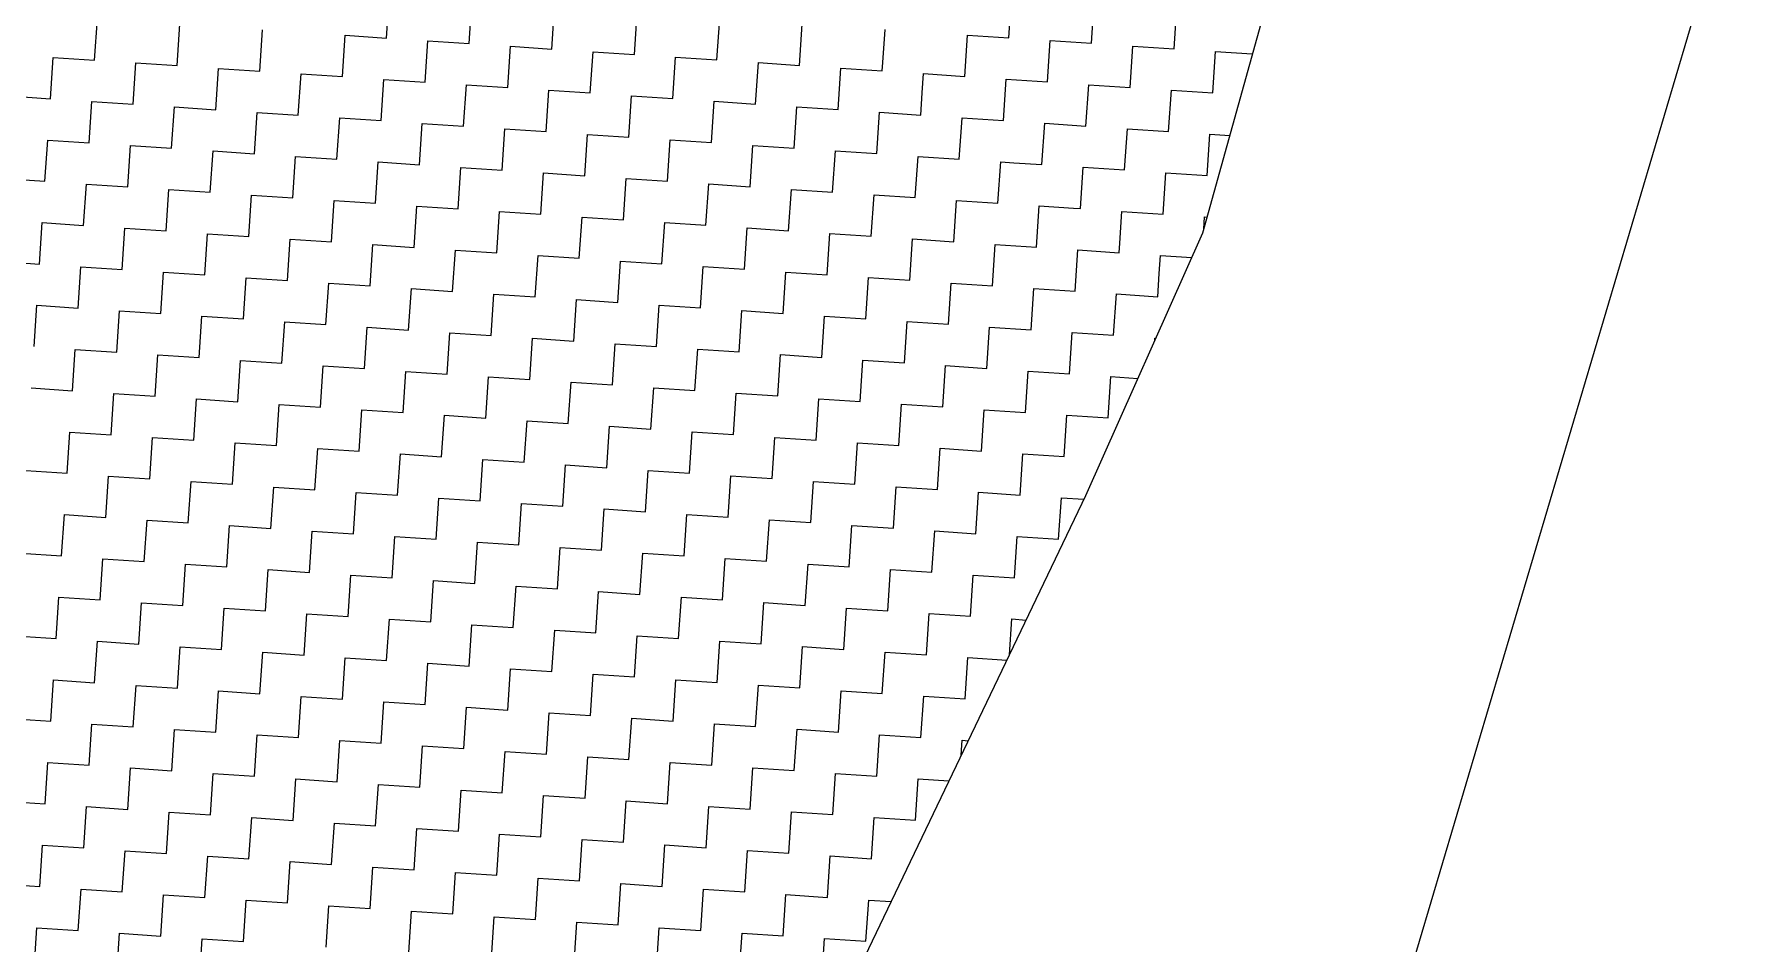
# Model space of a CAD drawing. Header units: metres. Extents: x 286068 to 287358, y 2005630 to 2007098.
# Drawn here: x 287182.4 to 287315.9, y 2006608.8 to 2006680.2 of the extents above; entities that cross this region are included whole.
import ezdxf

# ---------------------------------------------------------------- set-up
doc = ezdxf.new("R2010")
doc.units = ezdxf.units.M
doc.layers.add('POLY_HATCH', color=12, linetype='Continuous')
doc.layers.add('V_BOUND_LINE', color=7, linetype='Continuous')

msp = doc.modelspace()

# ---------------------------------------------------------------- linework, layer by layer
at = {"layer": 'POLY_HATCH'}
for p, q in [((287282.13, 2006693.59), (287274.06, 2006664.54)), ((287274.06, 2006664.54), (287264.87, 2006643.94)), ((287264.87, 2006643.94), (287242.17, 2006596.54))]:
    msp.add_line(p, q, dxfattribs=at)
at = {"layer": 'POLY_HATCH', "linetype": 'Continuous'}
for p, q in [((287210.02, 2006679.86), (287210.23, 2006683.1)), ((287216.5, 2006679.43), (287216.72, 2006682.67)), ((287222.99, 2006679), (287223.2, 2006682.24)), ((287258.86, 2006679.88), (287259.08, 2006683.12)), ((287265.35, 2006679.45), (287265.56, 2006682.69)), ((287271.83, 2006679.02), (287272.04, 2006682.26)), ((287187.11, 2006678.13), (287187.33, 2006681.37)), ((287193.59, 2006677.7), (287193.81, 2006680.94)), ((287200.08, 2006677.27), (287200.29, 2006680.51)), ((287229.47, 2006678.57), (287229.68, 2006681.81)), ((287235.95, 2006678.14), (287236.17, 2006681.38)), ((287242.44, 2006677.71), (287242.65, 2006680.95)), ((287248.96, 2006677.93), (287249.14, 2006680.52)), ((287206.56, 2006676.84), (287206.78, 2006680.08)), ((287206.78, 2006680.08), (287210.02, 2006679.86)), ((287213.05, 2006676.41), (287213.26, 2006679.65)), ((287213.26, 2006679.65), (287216.5, 2006679.43)), ((287219.53, 2006675.98), (287219.74, 2006679.22)), ((287219.74, 2006679.22), (287222.99, 2006679)), ((287255.4, 2006676.85), (287255.62, 2006680.09)), ((287255.62, 2006680.09), (287258.86, 2006679.88)), ((287261.89, 2006676.42), (287262.1, 2006679.66)), ((287262.1, 2006679.66), (287265.35, 2006679.45)), ((287268.37, 2006675.99), (287268.59, 2006679.23)), ((287268.59, 2006679.23), (287271.83, 2006679.02)), ((287183.65, 2006675.1), (287183.87, 2006678.34)), ((287183.87, 2006678.34), (287187.11, 2006678.13)), ((287190.14, 2006674.67), (287190.35, 2006677.91)), ((287190.35, 2006677.91), (287193.59, 2006677.7)), ((287226.01, 2006675.55), (287226.23, 2006678.79)), ((287226.23, 2006678.79), (287229.47, 2006678.57)), ((287232.5, 2006675.11), (287232.71, 2006678.36)), ((287232.71, 2006678.36), (287235.95, 2006678.14)), ((287238.98, 2006674.68), (287239.2, 2006677.93)), ((287239.2, 2006677.93), (287242.44, 2006677.71)), ((287248.92, 2006677.28), (287248.96, 2006677.93)), ((287274.86, 2006675.56), (287275.07, 2006678.8)), ((287275.07, 2006678.8), (287277.96, 2006678.61)), ((287196.62, 2006674.24), (287196.84, 2006677.48)), ((287196.84, 2006677.48), (287200.08, 2006677.27)), ((287203.1, 2006673.81), (287203.32, 2006677.05)), ((287203.32, 2006677.05), (287206.56, 2006676.84)), ((287209.59, 2006673.38), (287209.8, 2006676.62)), ((287209.8, 2006676.62), (287213.05, 2006676.41)), ((287245.46, 2006674.25), (287245.68, 2006677.5)), ((287245.68, 2006677.5), (287248.92, 2006677.28)), ((287252.06, 2006675.56), (287252.16, 2006677.07)), ((287252.16, 2006677.07), (287255.4, 2006676.85)), ((287258.43, 2006673.39), (287258.65, 2006676.63)), ((287258.65, 2006676.63), (287261.89, 2006676.42)), ((287180.41, 2006675.32), (287183.65, 2006675.1)), ((287216.07, 2006672.95), (287216.29, 2006676.19)), ((287216.29, 2006676.19), (287219.53, 2006675.98)), ((287222.56, 2006672.52), (287222.77, 2006675.76)), ((287222.77, 2006675.76), (287226.01, 2006675.55)), ((287229.04, 2006672.09), (287229.25, 2006675.33)), ((287229.25, 2006675.33), (287232.5, 2006675.11)), ((287251.95, 2006673.82), (287252.06, 2006675.56)), ((287264.91, 2006672.96), (287265.13, 2006676.2)), ((287265.13, 2006676.2), (287268.37, 2006675.99)), ((287271.4, 2006672.53), (287271.61, 2006675.77)), ((287271.61, 2006675.77), (287274.86, 2006675.56)), ((287186.68, 2006671.64), (287186.9, 2006674.89)), ((287186.9, 2006674.89), (287190.14, 2006674.67)), ((287193.16, 2006671.21), (287193.38, 2006674.46)), ((287193.38, 2006674.46), (287196.62, 2006674.24)), ((287199.65, 2006670.78), (287199.86, 2006674.02)), ((287199.86, 2006674.02), (287203.1, 2006673.81)), ((287235.52, 2006671.66), (287235.74, 2006674.9)), ((287235.74, 2006674.9), (287238.98, 2006674.68)), ((287242.01, 2006671.23), (287242.22, 2006674.47)), ((287242.22, 2006674.47), (287245.46, 2006674.25)), ((287248.49, 2006670.8), (287248.71, 2006674.04)), ((287248.71, 2006674.04), (287251.95, 2006673.82)), ((287206.13, 2006670.35), (287206.35, 2006673.59)), ((287206.35, 2006673.59), (287209.59, 2006673.38)), ((287212.61, 2006669.92), (287212.83, 2006673.16)), ((287212.83, 2006673.16), (287216.07, 2006672.95)), ((287219.1, 2006669.49), (287219.31, 2006672.73)), ((287219.31, 2006672.73), (287222.56, 2006672.52)), ((287254.97, 2006670.37), (287255.16, 2006673.2)), ((287255.16, 2006673.2), (287255.19, 2006673.61)), ((287255.19, 2006673.61), (287258.43, 2006673.39)), ((287261.46, 2006669.94), (287261.67, 2006673.18)), ((287261.67, 2006673.18), (287264.91, 2006672.96)), ((287267.94, 2006669.51), (287268.16, 2006672.75)), ((287268.16, 2006672.75), (287271.4, 2006672.53)), ((287183.22, 2006668.62), (287183.44, 2006671.86)), ((287183.44, 2006671.86), (287186.68, 2006671.64)), ((287189.71, 2006668.19), (287189.92, 2006671.43)), ((287189.92, 2006671.43), (287193.16, 2006671.21)), ((287225.58, 2006669.06), (287225.8, 2006672.3)), ((287225.8, 2006672.3), (287229.04, 2006672.09)), ((287232.07, 2006668.63), (287232.28, 2006671.87)), ((287232.28, 2006671.87), (287235.52, 2006671.66)), ((287238.55, 2006668.2), (287238.76, 2006671.44)), ((287238.76, 2006671.44), (287242.01, 2006671.23)), ((287274.42, 2006669.08), (287274.64, 2006672.32)), ((287274.64, 2006672.32), (287276.19, 2006672.21)), ((287196.19, 2006667.76), (287196.41, 2006671)), ((287196.41, 2006671), (287199.65, 2006670.78)), ((287202.67, 2006667.33), (287202.89, 2006670.57)), ((287202.89, 2006670.57), (287206.13, 2006670.35)), ((287209.16, 2006666.9), (287209.37, 2006670.14)), ((287209.37, 2006670.14), (287212.61, 2006669.92)), ((287245.03, 2006667.77), (287245.25, 2006671.01)), ((287245.25, 2006671.01), (287248.49, 2006670.8)), ((287251.52, 2006667.34), (287251.73, 2006670.58)), ((287251.73, 2006670.58), (287254.97, 2006670.37)), ((287258, 2006666.91), (287258.22, 2006670.15)), ((287258.22, 2006670.15), (287259.26, 2006670.08)), ((287259.26, 2006670.08), (287261.46, 2006669.94)), ((287179.98, 2006668.83), (287183.22, 2006668.62)), ((287215.64, 2006666.47), (287215.86, 2006669.71)), ((287215.86, 2006669.71), (287219.1, 2006669.49)), ((287222.13, 2006666.03), (287222.34, 2006669.28)), ((287222.34, 2006669.28), (287225.58, 2006669.06)), ((287228.61, 2006665.6), (287228.82, 2006668.85)), ((287228.82, 2006668.85), (287232.07, 2006668.63)), ((287264.48, 2006666.48), (287264.7, 2006669.72)), ((287264.7, 2006669.72), (287267.94, 2006669.51)), ((287270.97, 2006666.05), (287271.18, 2006669.29)), ((287271.18, 2006669.29), (287274.42, 2006669.08)), ((287186.25, 2006665.16), (287186.47, 2006668.4)), ((287186.47, 2006668.4), (287189.71, 2006668.19)), ((287192.73, 2006664.73), (287192.95, 2006667.97)), ((287192.95, 2006667.97), (287196.19, 2006667.76)), ((287199.22, 2006664.3), (287199.43, 2006667.54)), ((287199.43, 2006667.54), (287202.67, 2006667.33)), ((287235.09, 2006665.17), (287235.31, 2006668.42)), ((287235.31, 2006668.42), (287238.55, 2006668.2)), ((287241.58, 2006664.74), (287241.79, 2006667.99)), ((287241.79, 2006667.99), (287245.03, 2006667.77)), ((287248.06, 2006664.31), (287248.28, 2006667.56)), ((287248.28, 2006667.56), (287251.52, 2006667.34)), ((287205.7, 2006663.87), (287205.92, 2006667.11)), ((287205.92, 2006667.11), (287209.16, 2006666.9)), ((287212.18, 2006663.44), (287212.4, 2006666.68)), ((287212.4, 2006666.68), (287215.64, 2006666.47)), ((287218.67, 2006663.01), (287218.88, 2006666.25)), ((287218.88, 2006666.25), (287222.13, 2006666.03)), ((287225.15, 2006662.58), (287225.37, 2006665.82)), ((287225.37, 2006665.82), (287228.61, 2006665.6)), ((287254.54, 2006663.88), (287254.76, 2006667.12)), ((287254.76, 2006667.12), (287258, 2006666.91)), ((287261.03, 2006663.45), (287261.24, 2006666.69)), ((287261.24, 2006666.69), (287263.94, 2006666.52)), ((287263.94, 2006666.52), (287264.48, 2006666.48)), ((287267.56, 2006663.76), (287267.73, 2006666.26)), ((287267.73, 2006666.26), (287270.97, 2006666.05)), ((287274.15, 2006664.86), (287274.21, 2006665.83)), ((287274.21, 2006665.83), (287274.41, 2006665.82)), ((287182.79, 2006662.13), (287183.01, 2006665.38)), ((287183.01, 2006665.38), (287186.25, 2006665.16)), ((287189.28, 2006661.7), (287189.49, 2006664.95)), ((287189.49, 2006664.95), (287192.73, 2006664.73)), ((287195.76, 2006661.27), (287195.98, 2006664.51)), ((287195.98, 2006664.51), (287199.22, 2006664.3)), ((287231.64, 2006662.15), (287231.85, 2006665.39)), ((287231.85, 2006665.39), (287235.09, 2006665.17)), ((287238.12, 2006661.72), (287238.33, 2006664.96)), ((287238.33, 2006664.96), (287241.58, 2006664.74)), ((287244.6, 2006661.29), (287244.82, 2006664.53)), ((287244.82, 2006664.53), (287248.06, 2006664.31)), ((287202.24, 2006660.84), (287202.46, 2006664.08)), ((287202.46, 2006664.08), (287205.7, 2006663.87)), ((287208.73, 2006660.41), (287208.94, 2006663.65)), ((287208.94, 2006663.65), (287212.18, 2006663.44)), ((287215.21, 2006659.98), (287215.43, 2006663.22)), ((287215.43, 2006663.22), (287218.67, 2006663.01)), ((287251.09, 2006660.86), (287251.3, 2006664.1)), ((287251.3, 2006664.1), (287254.54, 2006663.88)), ((287257.57, 2006660.43), (287257.79, 2006663.67)), ((287257.79, 2006663.67), (287261.03, 2006663.45)), ((287264.05, 2006660), (287264.27, 2006663.24)), ((287264.27, 2006663.24), (287267.51, 2006663.02)), ((287267.51, 2006663.02), (287267.56, 2006663.76)), ((287179.55, 2006662.35), (287182.79, 2006662.13)), ((287185.82, 2006658.68), (287186.03, 2006661.92)), ((287186.03, 2006661.92), (287189.28, 2006661.7)), ((287221.69, 2006659.55), (287221.91, 2006662.79)), ((287221.91, 2006662.79), (287225.15, 2006662.58)), ((287228.18, 2006659.12), (287228.39, 2006662.36)), ((287228.39, 2006662.36), (287231.64, 2006662.15)), ((287234.66, 2006658.69), (287234.88, 2006661.93)), ((287234.88, 2006661.93), (287238.12, 2006661.72)), ((287270.66, 2006661.39), (287270.75, 2006662.81)), ((287270.75, 2006662.81), (287273.21, 2006662.64)), ((287192.3, 2006658.25), (287192.52, 2006661.49)), ((287192.52, 2006661.49), (287195.76, 2006661.27)), ((287198.79, 2006657.82), (287199, 2006661.06)), ((287199, 2006661.06), (287202.24, 2006660.84)), ((287205.27, 2006657.39), (287205.49, 2006660.63)), ((287205.49, 2006660.63), (287208.73, 2006660.41)), ((287241.15, 2006658.26), (287241.36, 2006661.5)), ((287241.36, 2006661.5), (287244.6, 2006661.29)), ((287247.63, 2006657.83), (287247.84, 2006661.07)), ((287247.84, 2006661.07), (287251.09, 2006660.86)), ((287254.11, 2006657.4), (287254.33, 2006660.64)), ((287254.33, 2006660.64), (287257.57, 2006660.43)), ((287270.54, 2006659.56), (287270.66, 2006661.39)), ((287211.75, 2006656.95), (287211.97, 2006660.2)), ((287211.97, 2006660.2), (287215.21, 2006659.98)), ((287218.24, 2006656.52), (287218.45, 2006659.77)), ((287218.45, 2006659.77), (287221.69, 2006659.55)), ((287224.72, 2006656.09), (287224.94, 2006659.34)), ((287224.94, 2006659.34), (287228.18, 2006659.12)), ((287260.6, 2006656.97), (287260.81, 2006660.21)), ((287260.81, 2006660.21), (287264.05, 2006660)), ((287267.08, 2006656.54), (287267.3, 2006659.78)), ((287267.3, 2006659.78), (287270.54, 2006659.56)), ((287182.36, 2006655.65), (287182.58, 2006658.89)), ((287182.58, 2006658.89), (287185.82, 2006658.68)), ((287188.85, 2006655.22), (287189.06, 2006658.46)), ((287189.06, 2006658.46), (287192.3, 2006658.25)), ((287195.33, 2006654.79), (287195.54, 2006658.03)), ((287195.54, 2006658.03), (287198.79, 2006657.82)), ((287231.21, 2006655.66), (287231.42, 2006658.91)), ((287231.42, 2006658.91), (287234.66, 2006658.69)), ((287237.69, 2006655.23), (287237.9, 2006658.48)), ((287237.9, 2006658.48), (287241.15, 2006658.26)), ((287244.17, 2006654.8), (287244.39, 2006658.04)), ((287244.39, 2006658.04), (287247.63, 2006657.83)), ((287201.81, 2006654.36), (287202.03, 2006657.6)), ((287202.03, 2006657.6), (287205.27, 2006657.39)), ((287208.3, 2006653.93), (287208.51, 2006657.17)), ((287208.51, 2006657.17), (287211.75, 2006656.95)), ((287214.78, 2006653.5), (287215, 2006656.74)), ((287215, 2006656.74), (287218.24, 2006656.52)), ((287250.66, 2006654.37), (287250.87, 2006657.61)), ((287250.87, 2006657.61), (287254.11, 2006657.4)), ((287257.14, 2006653.94), (287257.35, 2006657.18)), ((287257.35, 2006657.18), (287260.6, 2006656.97)), ((287263.62, 2006653.51), (287263.84, 2006656.75)), ((287263.84, 2006656.75), (287267.08, 2006656.54)), ((287185.39, 2006652.19), (287185.6, 2006655.43)), ((287185.6, 2006655.43), (287188.85, 2006655.22)), ((287221.26, 2006653.07), (287221.48, 2006656.31)), ((287221.48, 2006656.31), (287224.72, 2006656.09)), ((287227.75, 2006652.64), (287227.96, 2006655.88)), ((287227.96, 2006655.88), (287231.21, 2006655.66)), ((287234.23, 2006652.21), (287234.45, 2006655.45)), ((287234.45, 2006655.45), (287237.69, 2006655.23)), ((287270.31, 2006656.14), (287270.32, 2006656.32)), ((287270.32, 2006656.32), (287270.39, 2006656.32)), ((287191.87, 2006651.76), (287192.09, 2006655)), ((287192.09, 2006655), (287195.33, 2006654.79)), ((287198.36, 2006651.33), (287198.57, 2006654.57)), ((287198.57, 2006654.57), (287201.81, 2006654.36)), ((287204.84, 2006650.9), (287205.06, 2006654.14)), ((287205.06, 2006654.14), (287208.3, 2006653.93)), ((287240.72, 2006651.78), (287240.93, 2006655.02)), ((287240.93, 2006655.02), (287244.17, 2006654.8)), ((287247.2, 2006651.35), (287247.41, 2006654.59)), ((287247.41, 2006654.59), (287250.66, 2006654.37)), ((287253.68, 2006650.92), (287253.9, 2006654.16)), ((287253.9, 2006654.16), (287257.14, 2006653.94)), ((287211.32, 2006650.47), (287211.54, 2006653.71)), ((287211.54, 2006653.71), (287214.78, 2006653.5)), ((287217.81, 2006650.04), (287218.02, 2006653.28)), ((287218.02, 2006653.28), (287221.26, 2006653.07)), ((287224.29, 2006649.61), (287224.51, 2006652.85)), ((287224.51, 2006652.85), (287227.75, 2006652.64)), ((287260.17, 2006650.49), (287260.38, 2006653.73)), ((287260.38, 2006653.73), (287263.62, 2006653.51)), ((287266.65, 2006650.05), (287266.87, 2006653.3)), ((287266.87, 2006653.3), (287268.98, 2006653.16)), ((287182.15, 2006652.41), (287185.39, 2006652.19)), ((287188.42, 2006648.74), (287188.63, 2006651.98)), ((287188.63, 2006651.98), (287191.87, 2006651.76)), ((287194.9, 2006648.31), (287195.11, 2006651.55)), ((287195.11, 2006651.55), (287198.36, 2006651.33)), ((287230.77, 2006649.18), (287230.99, 2006652.42)), ((287230.99, 2006652.42), (287234.23, 2006652.21)), ((287237.26, 2006648.75), (287237.47, 2006651.99)), ((287237.47, 2006651.99), (287240.72, 2006651.78)), ((287243.74, 2006648.32), (287243.96, 2006651.56)), ((287243.96, 2006651.56), (287247.2, 2006651.35)), ((287250.23, 2006647.89), (287250.44, 2006651.13)), ((287250.44, 2006651.13), (287253.68, 2006650.92)), ((287201.38, 2006647.88), (287201.6, 2006651.12)), ((287201.6, 2006651.12), (287204.84, 2006650.9)), ((287207.87, 2006647.44), (287208.08, 2006650.69)), ((287208.08, 2006650.69), (287211.32, 2006650.47)), ((287214.35, 2006647.01), (287214.57, 2006650.26)), ((287214.57, 2006650.26), (287217.81, 2006650.04)), ((287220.83, 2006646.58), (287221.05, 2006649.83)), ((287221.05, 2006649.83), (287224.29, 2006649.61)), ((287256.71, 2006647.46), (287256.92, 2006650.7)), ((287256.92, 2006650.7), (287260.17, 2006650.49)), ((287263.19, 2006647.03), (287263.41, 2006650.27)), ((287263.41, 2006650.27), (287266.65, 2006650.05)), ((287184.96, 2006645.71), (287185.17, 2006648.95)), ((287185.17, 2006648.95), (287188.42, 2006648.74)), ((287191.44, 2006645.28), (287191.66, 2006648.52)), ((287191.66, 2006648.52), (287194.9, 2006648.31)), ((287227.32, 2006646.15), (287227.53, 2006649.4)), ((287227.53, 2006649.4), (287230.77, 2006649.18)), ((287233.8, 2006645.72), (287234.02, 2006648.96)), ((287234.02, 2006648.96), (287237.26, 2006648.75)), ((287240.28, 2006645.29), (287240.5, 2006648.53)), ((287240.5, 2006648.53), (287243.74, 2006648.32)), ((287197.93, 2006644.85), (287198.14, 2006648.09)), ((287198.14, 2006648.09), (287201.38, 2006647.88)), ((287204.41, 2006644.42), (287204.62, 2006647.66)), ((287204.62, 2006647.66), (287207.87, 2006647.44)), ((287210.89, 2006643.99), (287211.11, 2006647.23)), ((287211.11, 2006647.23), (287214.35, 2006647.01)), ((287246.77, 2006644.86), (287246.98, 2006648.1)), ((287246.98, 2006648.1), (287250.23, 2006647.89)), ((287253.25, 2006644.43), (287253.47, 2006647.67)), ((287253.47, 2006647.67), (287256.71, 2006647.46)), ((287259.74, 2006644), (287259.95, 2006647.24)), ((287259.95, 2006647.24), (287263.19, 2006647.03)), ((287181.72, 2006645.92), (287184.96, 2006645.71)), ((287217.38, 2006643.56), (287217.59, 2006646.8)), ((287217.59, 2006646.8), (287220.83, 2006646.58)), ((287223.86, 2006643.13), (287224.08, 2006646.37)), ((287224.08, 2006646.37), (287227.32, 2006646.15)), ((287230.34, 2006642.7), (287230.56, 2006645.94)), ((287230.56, 2006645.94), (287233.8, 2006645.72)), ((287187.99, 2006642.25), (287188.2, 2006645.49)), ((287188.2, 2006645.49), (287191.44, 2006645.28)), ((287194.47, 2006641.82), (287194.68, 2006645.06)), ((287194.68, 2006645.06), (287197.93, 2006644.85)), ((287200.95, 2006641.39), (287201.17, 2006644.63)), ((287201.17, 2006644.63), (287204.41, 2006644.42)), ((287236.83, 2006642.27), (287237.04, 2006645.51)), ((287237.04, 2006645.51), (287240.28, 2006645.29)), ((287243.31, 2006641.84), (287243.53, 2006645.08)), ((287243.53, 2006645.08), (287246.77, 2006644.86)), ((287249.8, 2006641.41), (287250.01, 2006644.65)), ((287250.01, 2006644.65), (287253.25, 2006644.43)), ((287207.44, 2006640.96), (287207.65, 2006644.2)), ((287207.65, 2006644.2), (287210.89, 2006643.99)), ((287213.92, 2006640.53), (287214.14, 2006643.77)), ((287214.14, 2006643.77), (287217.38, 2006643.56)), ((287220.4, 2006640.1), (287220.62, 2006643.34)), ((287220.62, 2006643.34), (287223.86, 2006643.13)), ((287256.28, 2006640.97), (287256.49, 2006644.22)), ((287256.49, 2006644.22), (287259.74, 2006644)), ((287262.76, 2006640.54), (287262.98, 2006643.79)), ((287262.98, 2006643.79), (287264.74, 2006643.67)), ((287184.53, 2006639.23), (287184.74, 2006642.47)), ((287184.74, 2006642.47), (287187.99, 2006642.25)), ((287191.01, 2006638.8), (287191.23, 2006642.04)), ((287191.23, 2006642.04), (287194.47, 2006641.82)), ((287226.89, 2006639.67), (287227.1, 2006642.91)), ((287227.1, 2006642.91), (287230.34, 2006642.7)), ((287233.37, 2006639.24), (287233.59, 2006642.48)), ((287233.59, 2006642.48), (287236.83, 2006642.27)), ((287239.85, 2006638.81), (287240.07, 2006642.05)), ((287240.07, 2006642.05), (287243.31, 2006641.84)), ((287197.5, 2006638.36), (287197.71, 2006641.61)), ((287197.71, 2006641.61), (287200.95, 2006641.39)), ((287203.98, 2006637.93), (287204.19, 2006641.18)), ((287204.19, 2006641.18), (287207.44, 2006640.96)), ((287210.46, 2006637.5), (287210.68, 2006640.75)), ((287210.68, 2006640.75), (287213.92, 2006640.53)), ((287246.34, 2006638.38), (287246.55, 2006641.62)), ((287246.55, 2006641.62), (287249.8, 2006641.41)), ((287252.82, 2006637.95), (287253.04, 2006641.19)), ((287253.04, 2006641.19), (287256.28, 2006640.97)), ((287259.31, 2006637.52), (287259.52, 2006640.76)), ((287259.52, 2006640.76), (287262.76, 2006640.54)), ((287181.29, 2006639.44), (287184.53, 2006639.23)), ((287216.95, 2006637.07), (287217.16, 2006640.32)), ((287217.16, 2006640.32), (287220.4, 2006640.1)), ((287223.43, 2006636.64), (287223.65, 2006639.89)), ((287223.65, 2006639.89), (287226.89, 2006639.67)), ((287229.91, 2006636.21), (287230.13, 2006639.45)), ((287230.13, 2006639.45), (287233.37, 2006639.24)), ((287187.55, 2006635.77), (287187.77, 2006639.01)), ((287187.77, 2006639.01), (287191.01, 2006638.8)), ((287194.04, 2006635.34), (287194.25, 2006638.58)), ((287194.25, 2006638.58), (287197.5, 2006638.36)), ((287200.52, 2006634.91), (287200.74, 2006638.15)), ((287200.74, 2006638.15), (287203.98, 2006637.93)), ((287236.4, 2006635.78), (287236.61, 2006639.02)), ((287236.61, 2006639.02), (287239.85, 2006638.81)), ((287242.88, 2006635.35), (287243.1, 2006638.59)), ((287243.1, 2006638.59), (287246.34, 2006638.38)), ((287249.36, 2006634.92), (287249.58, 2006638.16)), ((287249.58, 2006638.16), (287252.82, 2006637.95)), ((287207.01, 2006634.48), (287207.22, 2006637.72)), ((287207.22, 2006637.72), (287210.46, 2006637.5)), ((287213.49, 2006634.05), (287213.7, 2006637.29)), ((287213.7, 2006637.29), (287216.95, 2006637.07)), ((287219.97, 2006633.62), (287220.19, 2006636.86)), ((287220.19, 2006636.86), (287223.43, 2006636.64)), ((287255.85, 2006634.49), (287256.06, 2006637.73)), ((287256.06, 2006637.73), (287259.31, 2006637.52)), ((287184.1, 2006632.74), (287184.31, 2006635.98)), ((287184.31, 2006635.98), (287187.55, 2006635.77)), ((287190.58, 2006632.31), (287190.8, 2006635.55)), ((287190.8, 2006635.55), (287194.04, 2006635.34)), ((287197.07, 2006631.88), (287197.28, 2006635.12)), ((287197.28, 2006635.12), (287200.52, 2006634.91)), ((287226.46, 2006633.19), (287226.67, 2006636.43)), ((287226.67, 2006636.43), (287229.91, 2006636.21)), ((287232.94, 2006632.76), (287233.16, 2006636)), ((287233.16, 2006636), (287236.4, 2006635.78)), ((287239.42, 2006632.33), (287239.64, 2006635.57)), ((287239.64, 2006635.57), (287242.88, 2006635.35)), ((287245.91, 2006631.89), (287246.12, 2006635.14)), ((287246.12, 2006635.14), (287249.36, 2006634.92)), ((287203.55, 2006631.45), (287203.76, 2006634.69)), ((287203.76, 2006634.69), (287207.01, 2006634.48)), ((287210.03, 2006631.02), (287210.25, 2006634.26)), ((287210.25, 2006634.26), (287213.49, 2006634.05)), ((287216.52, 2006630.59), (287216.73, 2006633.83)), ((287216.73, 2006633.83), (287219.97, 2006633.62)), ((287252.39, 2006631.46), (287252.61, 2006634.71)), ((287252.61, 2006634.71), (287255.85, 2006634.49)), ((287258.9, 2006631.48), (287259.09, 2006634.28)), ((287259.09, 2006634.28), (287260.21, 2006634.2)), ((287180.86, 2006632.96), (287184.1, 2006632.74)), ((287187.12, 2006629.28), (287187.34, 2006632.53)), ((287187.34, 2006632.53), (287190.58, 2006632.31)), ((287223, 2006630.16), (287223.22, 2006633.4)), ((287223.22, 2006633.4), (287226.46, 2006633.19)), ((287229.48, 2006629.73), (287229.7, 2006632.97)), ((287229.7, 2006632.97), (287232.94, 2006632.76)), ((287235.97, 2006629.3), (287236.18, 2006632.54)), ((287236.18, 2006632.54), (287239.42, 2006632.33)), ((287193.61, 2006628.85), (287193.82, 2006632.1)), ((287193.82, 2006632.1), (287197.07, 2006631.88)), ((287200.09, 2006628.42), (287200.31, 2006631.67)), ((287200.31, 2006631.67), (287203.55, 2006631.45)), ((287206.58, 2006627.99), (287206.79, 2006631.24)), ((287206.79, 2006631.24), (287210.03, 2006631.02)), ((287242.45, 2006628.87), (287242.67, 2006632.11)), ((287242.67, 2006632.11), (287245.91, 2006631.89)), ((287248.93, 2006628.44), (287249.15, 2006631.68)), ((287249.15, 2006631.68), (287252.39, 2006631.46)), ((287255.42, 2006628.01), (287255.63, 2006631.25)), ((287255.63, 2006631.25), (287258.7, 2006631.05)), ((287213.06, 2006627.56), (287213.27, 2006630.81)), ((287213.27, 2006630.81), (287216.52, 2006630.59)), ((287219.54, 2006627.13), (287219.76, 2006630.37)), ((287219.76, 2006630.37), (287223, 2006630.16)), ((287226.03, 2006626.7), (287226.24, 2006629.94)), ((287226.24, 2006629.94), (287229.48, 2006629.73)), ((287183.67, 2006626.26), (287183.88, 2006629.5)), ((287183.88, 2006629.5), (287187.12, 2006629.28)), ((287190.15, 2006625.83), (287190.37, 2006629.07)), ((287190.37, 2006629.07), (287193.61, 2006628.85)), ((287196.63, 2006625.4), (287196.85, 2006628.64)), ((287196.85, 2006628.64), (287200.09, 2006628.42)), ((287232.51, 2006626.27), (287232.73, 2006629.51)), ((287232.73, 2006629.51), (287235.97, 2006629.3)), ((287238.99, 2006625.84), (287239.21, 2006629.08)), ((287239.21, 2006629.08), (287242.45, 2006628.87)), ((287245.48, 2006625.41), (287245.69, 2006628.65)), ((287245.69, 2006628.65), (287248.93, 2006628.44)), ((287203.12, 2006624.97), (287203.33, 2006628.21)), ((287203.33, 2006628.21), (287206.58, 2006627.99)), ((287209.6, 2006624.54), (287209.82, 2006627.78)), ((287209.82, 2006627.78), (287213.06, 2006627.56)), ((287216.09, 2006624.11), (287216.3, 2006627.35)), ((287216.3, 2006627.35), (287219.54, 2006627.13)), ((287251.96, 2006624.98), (287252.18, 2006628.22)), ((287252.18, 2006628.22), (287255.42, 2006628.01)), ((287180.43, 2006626.47), (287183.67, 2006626.26)), ((287186.69, 2006622.8), (287186.91, 2006626.04)), ((287186.91, 2006626.04), (287190.15, 2006625.83)), ((287222.57, 2006623.68), (287222.78, 2006626.92)), ((287222.78, 2006626.92), (287226.03, 2006626.7)), ((287229.05, 2006623.25), (287229.27, 2006626.49)), ((287229.27, 2006626.49), (287232.51, 2006626.27)), ((287235.54, 2006622.82), (287235.75, 2006626.06)), ((287235.75, 2006626.06), (287238.99, 2006625.84)), ((287193.18, 2006622.37), (287193.39, 2006625.61)), ((287193.39, 2006625.61), (287196.63, 2006625.4)), ((287199.66, 2006621.94), (287199.88, 2006625.18)), ((287199.88, 2006625.18), (287203.12, 2006624.97)), ((287206.15, 2006621.51), (287206.36, 2006624.75)), ((287206.36, 2006624.75), (287209.6, 2006624.54)), ((287242.02, 2006622.38), (287242.24, 2006625.63)), ((287242.24, 2006625.63), (287245.48, 2006625.41)), ((287248.5, 2006621.95), (287248.72, 2006625.2)), ((287248.72, 2006625.2), (287251.96, 2006624.98)), ((287255.12, 2006623.59), (287255.2, 2006624.77)), ((287255.2, 2006624.77), (287255.67, 2006624.73)), ((287212.63, 2006621.08), (287212.84, 2006624.32)), ((287212.84, 2006624.32), (287216.09, 2006624.11)), ((287219.11, 2006620.65), (287219.33, 2006623.89)), ((287219.33, 2006623.89), (287222.57, 2006623.68)), ((287225.6, 2006620.22), (287225.81, 2006623.46)), ((287225.81, 2006623.46), (287229.05, 2006623.25)), ((287183.24, 2006619.77), (287183.45, 2006623.02)), ((287183.45, 2006623.02), (287186.69, 2006622.8)), ((287189.72, 2006619.34), (287189.94, 2006622.59)), ((287189.94, 2006622.59), (287193.18, 2006622.37)), ((287196.2, 2006618.91), (287196.42, 2006622.16)), ((287196.42, 2006622.16), (287199.66, 2006621.94)), ((287232.08, 2006619.79), (287232.29, 2006623.03)), ((287232.29, 2006623.03), (287235.54, 2006622.82)), ((287238.56, 2006619.36), (287238.78, 2006622.6)), ((287238.78, 2006622.6), (287242.02, 2006622.38)), ((287245.05, 2006618.93), (287245.26, 2006622.17)), ((287245.26, 2006622.17), (287248.5, 2006621.95)), ((287202.69, 2006618.48), (287202.9, 2006621.73)), ((287202.9, 2006621.73), (287206.15, 2006621.51)), ((287209.17, 2006618.05), (287209.39, 2006621.29)), ((287209.39, 2006621.29), (287212.63, 2006621.08)), ((287215.66, 2006617.62), (287215.87, 2006620.86)), ((287215.87, 2006620.86), (287219.11, 2006620.65)), ((287222.14, 2006617.19), (287222.35, 2006620.43)), ((287222.35, 2006620.43), (287225.6, 2006620.22)), ((287251.53, 2006618.5), (287251.75, 2006621.74)), ((287251.75, 2006621.74), (287254.16, 2006621.58)), ((287180, 2006619.99), (287183.24, 2006619.77)), ((287186.26, 2006616.32), (287186.48, 2006619.56)), ((287186.48, 2006619.56), (287189.72, 2006619.34)), ((287192.75, 2006615.89), (287192.96, 2006619.13)), ((287192.96, 2006619.13), (287196.2, 2006618.91)), ((287228.62, 2006616.76), (287228.84, 2006620)), ((287228.84, 2006620), (287232.08, 2006619.79)), ((287235.11, 2006616.33), (287235.32, 2006619.57)), ((287235.32, 2006619.57), (287238.56, 2006619.36)), ((287241.59, 2006615.9), (287241.81, 2006619.14)), ((287241.81, 2006619.14), (287245.05, 2006618.93)), ((287199.23, 2006615.46), (287199.45, 2006618.7)), ((287199.45, 2006618.7), (287202.69, 2006618.48)), ((287205.71, 2006615.03), (287205.93, 2006618.27)), ((287205.93, 2006618.27), (287209.17, 2006618.05)), ((287212.2, 2006614.6), (287212.41, 2006617.84)), ((287212.41, 2006617.84), (287215.66, 2006617.62)), ((287248.07, 2006615.47), (287248.29, 2006618.71)), ((287248.29, 2006618.71), (287251.53, 2006618.5)), ((287182.81, 2006613.29), (287183.02, 2006616.53)), ((287183.02, 2006616.53), (287186.26, 2006616.32)), ((287218.68, 2006614.17), (287218.9, 2006617.41)), ((287218.9, 2006617.41), (287222.14, 2006617.19)), ((287225.17, 2006613.74), (287225.38, 2006616.98)), ((287225.38, 2006616.98), (287228.62, 2006616.76)), ((287231.65, 2006613.3), (287231.86, 2006616.55)), ((287231.86, 2006616.55), (287235.11, 2006616.33)), ((287189.29, 2006612.86), (287189.51, 2006616.1)), ((287189.51, 2006616.1), (287192.75, 2006615.89)), ((287195.77, 2006612.43), (287195.99, 2006615.67)), ((287195.99, 2006615.67), (287199.23, 2006615.46)), ((287202.26, 2006612), (287202.47, 2006615.24)), ((287202.47, 2006615.24), (287205.71, 2006615.03)), ((287238.13, 2006612.87), (287238.35, 2006616.12)), ((287238.35, 2006616.12), (287241.59, 2006615.9)), ((287244.62, 2006612.44), (287244.83, 2006615.69)), ((287244.83, 2006615.69), (287248.07, 2006615.47)), ((287208.74, 2006611.57), (287208.96, 2006614.81)), ((287208.96, 2006614.81), (287212.2, 2006614.6)), ((287215.22, 2006611.14), (287215.44, 2006614.38)), ((287215.44, 2006614.38), (287218.68, 2006614.17)), ((287221.71, 2006610.71), (287221.92, 2006613.95)), ((287221.92, 2006613.95), (287225.17, 2006613.74)), ((287179.56, 2006613.51), (287182.81, 2006613.29)), ((287185.83, 2006609.83), (287186.05, 2006613.08)), ((287186.05, 2006613.08), (287189.29, 2006612.86)), ((287192.32, 2006609.4), (287192.53, 2006612.65)), ((287192.53, 2006612.65), (287195.77, 2006612.43)), ((287228.19, 2006610.28), (287228.41, 2006613.52)), ((287228.41, 2006613.52), (287231.65, 2006613.3)), ((287234.68, 2006609.85), (287234.89, 2006613.09)), ((287234.89, 2006613.09), (287238.13, 2006612.87)), ((287241.16, 2006609.42), (287241.37, 2006612.66)), ((287241.37, 2006612.66), (287244.62, 2006612.44)), ((287198.8, 2006608.97), (287199.02, 2006612.21)), ((287199.02, 2006612.21), (287202.26, 2006612)), ((287205.28, 2006608.54), (287205.5, 2006611.78)), ((287205.5, 2006611.78), (287208.74, 2006611.57)), ((287211.77, 2006608.11), (287211.98, 2006611.35)), ((287211.98, 2006611.35), (287215.22, 2006611.14)), ((287247.64, 2006608.99), (287247.86, 2006612.23)), ((287247.86, 2006612.23), (287249.63, 2006612.11)), ((287182.38, 2006606.81), (287182.59, 2006610.05)), ((287182.59, 2006610.05), (287185.83, 2006609.83)), ((287218.25, 2006607.68), (287218.47, 2006610.92)), ((287218.47, 2006610.92), (287221.71, 2006610.71)), ((287224.74, 2006607.25), (287224.95, 2006610.49)), ((287224.95, 2006610.49), (287228.19, 2006610.28)), ((287231.22, 2006606.82), (287231.43, 2006610.06)), ((287231.43, 2006610.06), (287234.68, 2006609.85)), ((287188.86, 2006606.38), (287189.08, 2006609.62)), ((287189.08, 2006609.62), (287192.32, 2006609.4)), ((287195.34, 2006605.95), (287195.56, 2006609.19)), ((287195.56, 2006609.19), (287198.8, 2006608.97)), ((287237.7, 2006606.39), (287237.92, 2006609.63)), ((287237.92, 2006609.63), (287241.16, 2006609.42)), ((287244.19, 2006605.96), (287244.4, 2006609.2)), ((287244.4, 2006609.2), (287247.64, 2006608.99))]:
    msp.add_line(p, q, dxfattribs=at)
at = {"layer": 'V_BOUND_LINE'}
msp.add_line((287315.92, 2006692.8), (287271.2, 2006542.1), dxfattribs=at)

doc.saveas('drawing.dxf')
